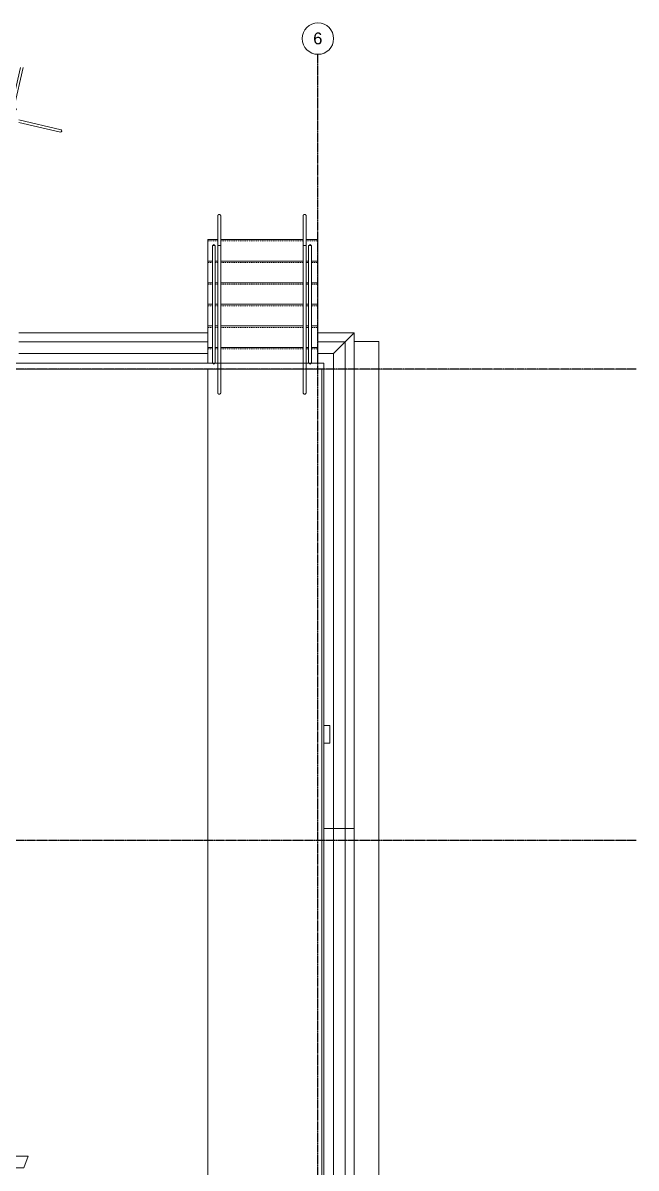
# Model space of a CAD drawing. Header units: inches. Extents: x -4058 to -1781, y 9814 to 12264.
# Drawn here: x -2094 to -1781, y 11680 to 12264 of the extents above; entities that cross this region are included whole.
import ezdxf

# ---------------------------------------------------------------- set-up
doc = ezdxf.new("R2010")
doc.units = ezdxf.units.IN
doc.header["$MEASUREMENT"] = 0
doc.linetypes.add('Grid Line 1_2_', pattern=[0.875, 0.5, -0.125, 0.125, -0.125])
doc.linetypes.add('Overhead 1_16_', pattern=[0.101562, 0.0625, -0.039062])
for name, color, linetype, lineweight in [('0-1', 7, 'Continuous', 5), ('0-2', 7, 'Continuous', 9), ('0-3', 165, 'Continuous', 5), ('A-FLOR-1', 7, 'Continuous', 9), ('A-FLOR-HRAL-1', 7, 'Continuous', 9), ('A-WALL-IDEN', 211, 'Continuous', 9), ('E-FIRE-1', 7, 'Continuous', 9), ('S-FNDN-1', 7, 'Continuous', 9), ('S-GRID-1', 1, 'Grid Line 1_2_', 30), ('S-GRID-IDEN', 1, 'Continuous', 9), ('S-GRID-IDEN-1', 147, 'Continuous', 9), ('S-STRS-1', 7, 'Continuous', 9), ('S-STRS-2', 7, 'Overhead 1_16_', 9)]:
    doc.layers.add(name, color=color, linetype=linetype, lineweight=lineweight)
doc.styles.add('Arial_1', font='arial.ttf', dxfattribs={"height": 6})

# ---------------------------------------------------------------- blocks, each defined once
blk = doc.blocks.new('Basic Wall _ 3_ XPS - ___-2578962-UNIT PLANS - 1ST FLOOR')
at = {"layer": 'S-FNDN-1'}
for p, q in [((-2095.7, 12105.69), (-1999.32, 12105.69)), ((-1943.32, 12105.69), (-1924.82, 12105.69)), ((-1924.82, 12105.69), (-1929.41, 12101.1)), ((-2095.7, 12101.1), (-1999.32, 12101.1)), ((-1943.32, 12101.1), (-1929.41, 12101.1)), ((-1929.41, 12101.1), (-1935.38, 12095.13)), ((-2095.7, 12095.13), (-1999.32, 12095.13)), ((-1943.32, 12095.13), (-1935.38, 12095.13))]:
    blk.add_line(p, q, dxfattribs=at)
blk = doc.blocks.new('Basic Wall _ 3_ XPS - ___-2578964-UNIT PLANS - 1ST FLOOR')
at = {"layer": 'S-FNDN-1'}
for p, q in [((-1929.41, 12101.1), (-1924.82, 12105.69)), ((-1924.82, 12105.69), (-1924.82, 11853.19)), ((-1935.38, 12095.13), (-1929.41, 12101.1)), ((-1929.41, 12101.1), (-1929.41, 11853.19)), ((-1935.38, 12095.13), (-1935.38, 11853.19)), ((-1935.38, 11853.19), (-1940.32, 11853.19)), ((-1929.41, 11853.19), (-1935.38, 11853.19)), ((-1924.82, 11853.19), (-1929.41, 11853.19))]:
    blk.add_line(p, q, dxfattribs=at)
blk = doc.blocks.new('Basic Wall _ 3_ XPS - ___-3207854-UNIT PLANS - 1ST FLOOR')
at = {"layer": 'S-FNDN-1'}
for p, q in [((-1940.32, 11853.19), (-1935.38, 11853.19)), ((-1935.38, 11853.19), (-1929.41, 11853.19)), ((-1935.38, 11853.19), (-1935.38, 11565.19)), ((-1929.41, 11853.19), (-1924.82, 11853.19)), ((-1929.41, 11853.19), (-1929.41, 11565.19)), ((-1924.82, 11853.19), (-1924.82, 11565.19)), ((-1935.38, 11565.19), (-1940.32, 11565.19)), ((-1929.41, 11565.19), (-1935.38, 11565.19)), ((-1924.82, 11565.19), (-1929.41, 11565.19))]:
    blk.add_line(p, q, dxfattribs=at)
blk = doc.blocks.new('104416 - Fire Extinguishers - Wall - Class A - Light - 2A-3202366-UNIT PLANS - 1ST FLOOR')
at = {"layer": 'E-FIRE-1'}
for p, q in [((13.63, -4.5), (13.63, -1.5)), ((22.75, -4.5), (13.63, -4.5)), ((22.75, -1.5), (22.75, -4.5))]:
    blk.add_line(p, q, dxfattribs=at)
blk = doc.blocks.new('Railing - 1_-2850776-UNIT PLANS - 1ST FLOOR')
at = {"layer": 'A-FLOR-HRAL-1'}
for p, q in [((2, 11), (2, 0)), ((3.5, 0), (3.5, 11))]:
    blk.add_line(p, q, dxfattribs=at)
at = {"layer": 'A-FLOR-HRAL-1', "flags": 128}
for points in [[(2, 15), (2, 15.03), (2, 15.06), (2.01, 15.09), (2.01, 15.12), (2.01, 15.15), (2.02, 15.18), (2.03, 15.21), (2.04, 15.24), (2.05, 15.26), (2.06, 15.29), (2.07, 15.32), (2.08, 15.35), (2.1, 15.37), (2.11, 15.4), (2.13, 15.42), (2.15, 15.45), (2.17, 15.47), (2.19, 15.49), (2.21, 15.52), (2.23, 15.54), (2.25, 15.56), (2.27, 15.58), (2.3, 15.6), (2.32, 15.61), (2.34, 15.63), (2.37, 15.65), (2.4, 15.66), (2.42, 15.68), (2.45, 15.69), (2.48, 15.7), (2.51, 15.71), (2.53, 15.72), (2.56, 15.73), (2.59, 15.73), (2.62, 15.74), (2.65, 15.74), (2.68, 15.75), (2.71, 15.75), (2.74, 15.75)], [(2, 15), (2, 15), (2, 14.99), (2, 14.97), (2, 14.95), (2, 14.92), (2, 14.89), (2, 14.84), (2, 14.8), (2, 14.74), (2, 14.68), (2, 14.62), (2, 14.55), (2, 14.47), (2, 14.39), (2, 14.3), (2, 14.21), (2, 14.11), (2, 14.01), (2, 13.9), (2, 13.79), (2, 13.67), (2, 13.55), (2, 13.42), (2, 13.29), (2, 13.16), (2, 13.02), (2, 12.89), (2, 12.74), (2, 12.6), (2, 12.45), (2, 12.3), (2, 12.15), (2, 11.99), (2, 11.84), (2, 11.68), (2, 11.52), (2, 11.36), (2, 11.2), (2, 11.04), (2, 11)], [(2, 14.5), (2, 14.53), (2, 14.6), (2, 14.67), (2, 14.73), (2, 14.78), (2, 14.83), (2, 14.87), (2, 14.91), (2, 14.94), (2, 14.97), (2, 14.98), (2, 14.99), (2, 15)], [(2, 11), (2, 11.16), (2, 11.32), (2, 11.48), (2, 11.64), (2, 11.79), (2, 11.95), (2, 12.11), (2, 12.26), (2, 12.41), (2, 12.56), (2, 12.7), (2, 12.85), (2, 12.94)], [(2.75, 15.75), (2.78, 15.75), (2.81, 15.75), (2.84, 15.74), (2.87, 15.74), (2.9, 15.74), (2.93, 15.73), (2.96, 15.72), (2.99, 15.71), (3.01, 15.7), (3.04, 15.69), (3.07, 15.68), (3.1, 15.67), (3.12, 15.65), (3.15, 15.64), (3.17, 15.62), (3.2, 15.6), (3.22, 15.58), (3.24, 15.56), (3.27, 15.54), (3.29, 15.52), (3.31, 15.5), (3.33, 15.48), (3.35, 15.45), (3.36, 15.43), (3.38, 15.41), (3.4, 15.38), (3.41, 15.35), (3.43, 15.33), (3.44, 15.3), (3.45, 15.27), (3.46, 15.24), (3.47, 15.22), (3.48, 15.19), (3.48, 15.16), (3.49, 15.13), (3.49, 15.1), (3.5, 15.07), (3.5, 15.04), (3.5, 15.01)], [(3.5, 11), (3.5, 11.16), (3.5, 11.32), (3.5, 11.48), (3.5, 11.64), (3.5, 11.79), (3.5, 11.95), (3.5, 12.11), (3.5, 12.26), (3.5, 12.41), (3.5, 12.56), (3.5, 12.7), (3.5, 12.85), (3.5, 12.99), (3.5, 13.12), (3.5, 13.26), (3.5, 13.39), (3.5, 13.52), (3.5, 13.64), (3.5, 13.76), (3.5, 13.87), (3.5, 13.98), (3.5, 14.08), (3.5, 14.18), (3.5, 14.28), (3.5, 14.37), (3.5, 14.45), (3.5, 14.53), (3.5, 14.6), (3.5, 14.67), (3.5, 14.73), (3.5, 14.78), (3.5, 14.83), (3.5, 14.87), (3.5, 14.91), (3.5, 14.94), (3.5, 14.97), (3.5, 14.98), (3.5, 14.99), (3.5, 15), (3.5, 15)], [(3.5, 15), (3.5, 14.99), (3.5, 14.97), (3.5, 14.95), (3.5, 14.92), (3.5, 14.89), (3.5, 14.84), (3.5, 14.8), (3.5, 14.74), (3.5, 14.68), (3.5, 14.62), (3.5, 14.55), (3.5, 14.52)], [(3.5, 14.07), (3.5, 14.01), (3.5, 13.9), (3.5, 13.79), (3.5, 13.67), (3.5, 13.55), (3.5, 13.42), (3.5, 13.29), (3.5, 13.16), (3.5, 13.02), (3.5, 12.89), (3.5, 12.74), (3.5, 12.6), (3.5, 12.45), (3.5, 12.3), (3.5, 12.15), (3.5, 11.99), (3.5, 11.84), (3.5, 11.68), (3.5, 11.52), (3.5, 11.36), (3.5, 11.2), (3.5, 11.04), (3.5, 11)]]:
    blk.add_lwpolyline(points, dxfattribs=at)
at = {"layer": 'A-FLOR-HRAL-1'}
blk.add_arc((0, 0), 0.5, 360, 180, dxfattribs=at)
blk = doc.blocks.new('Railing - 1_-2850778-UNIT PLANS - 1ST FLOOR')
at = {"layer": 'A-FLOR-HRAL-1'}
for p, q in [((2, 0), (2, -11)), ((3.5, -11), (3.5, 0))]:
    blk.add_line(p, q, dxfattribs=at)
at = {"layer": 'A-FLOR-HRAL-1', "flags": 128}
for points in [[(2, -12.94), (2, -12.89), (2, -12.74), (2, -12.6), (2, -12.45), (2, -12.3), (2, -12.15), (2, -11.99), (2, -11.84), (2, -11.68), (2, -11.52), (2, -11.36), (2, -11.2), (2, -11.04), (2, -11)], [(2, -11), (2, -11.16), (2, -11.32), (2, -11.48), (2, -11.64), (2, -11.79), (2, -11.95), (2, -12.11), (2, -12.26), (2, -12.41), (2, -12.56), (2, -12.7), (2, -12.85), (2, -12.99), (2, -13.12), (2, -13.26), (2, -13.39), (2, -13.52), (2, -13.64), (2, -13.76), (2, -13.87), (2, -13.98), (2, -14.08), (2, -14.18), (2, -14.28), (2, -14.37), (2, -14.45), (2, -14.53), (2, -14.6), (2, -14.67), (2, -14.73), (2, -14.78), (2, -14.83), (2, -14.87), (2, -14.91), (2, -14.94), (2, -14.97), (2, -14.98), (2, -14.99), (2, -15), (2, -15)], [(3.5, -11), (3.5, -11.16), (3.5, -11.32), (3.5, -11.48), (3.5, -11.64), (3.5, -11.79), (3.5, -11.95), (3.5, -12.11), (3.5, -12.26), (3.5, -12.41), (3.5, -12.56), (3.5, -12.7), (3.5, -12.85)], [(3.5, -15), (3.5, -15), (3.5, -14.99), (3.5, -14.97), (3.5, -14.95), (3.5, -14.92), (3.5, -14.89), (3.5, -14.84), (3.5, -14.8), (3.5, -14.74), (3.5, -14.68), (3.5, -14.62), (3.5, -14.55), (3.5, -14.47), (3.5, -14.39), (3.5, -14.3), (3.5, -14.21), (3.5, -14.11), (3.5, -14.01), (3.5, -13.9), (3.5, -13.79), (3.5, -13.67), (3.5, -13.55), (3.5, -13.42), (3.5, -13.29), (3.5, -13.16), (3.5, -13.02), (3.5, -12.89), (3.5, -12.74), (3.5, -12.6), (3.5, -12.45), (3.5, -12.3), (3.5, -12.15), (3.5, -11.99), (3.5, -11.84), (3.5, -11.68), (3.5, -11.52), (3.5, -11.36), (3.5, -11.2), (3.5, -11.04), (3.5, -11)], [(2, -15), (2, -14.99), (2, -14.97), (2, -14.95), (2, -14.92), (2, -14.89), (2, -14.84), (2, -14.8), (2, -14.74), (2, -14.68), (2, -14.62), (2, -14.55), (2, -14.5)], [(2.75, -15.75), (2.72, -15.75), (2.69, -15.75), (2.66, -15.74), (2.63, -15.74), (2.6, -15.74), (2.57, -15.73), (2.54, -15.72), (2.51, -15.71), (2.49, -15.7), (2.46, -15.69), (2.43, -15.68), (2.4, -15.67), (2.38, -15.65), (2.35, -15.64), (2.33, -15.62), (2.3, -15.6), (2.28, -15.58), (2.26, -15.56), (2.23, -15.54), (2.21, -15.52), (2.19, -15.5), (2.17, -15.48), (2.15, -15.45), (2.14, -15.43), (2.12, -15.41), (2.1, -15.38), (2.09, -15.35), (2.07, -15.33), (2.06, -15.3), (2.05, -15.27), (2.04, -15.24), (2.03, -15.22), (2.02, -15.19), (2.02, -15.16), (2.01, -15.13), (2.01, -15.1), (2, -15.07), (2, -15.04), (2, -15.01)], [(3.5, -15), (3.5, -15.03), (3.5, -15.06), (3.49, -15.09), (3.49, -15.12), (3.49, -15.15), (3.48, -15.18), (3.47, -15.21), (3.46, -15.24), (3.45, -15.26), (3.44, -15.29), (3.43, -15.32), (3.42, -15.35), (3.4, -15.37), (3.39, -15.4), (3.37, -15.42), (3.35, -15.45), (3.33, -15.47), (3.31, -15.49), (3.29, -15.52), (3.27, -15.54), (3.25, -15.56), (3.23, -15.58), (3.2, -15.6), (3.18, -15.61), (3.16, -15.63), (3.13, -15.65), (3.1, -15.66), (3.08, -15.68), (3.05, -15.69), (3.02, -15.7), (2.99, -15.71), (2.97, -15.72), (2.94, -15.73), (2.91, -15.73), (2.88, -15.74), (2.85, -15.74), (2.82, -15.75), (2.79, -15.75), (2.76, -15.75)], [(3.5, -13.54), (3.5, -13.64), (3.5, -13.76), (3.5, -13.87), (3.5, -13.98), (3.5, -14.08), (3.5, -14.18), (3.5, -14.28), (3.5, -14.37), (3.5, -14.45), (3.5, -14.53), (3.5, -14.6), (3.5, -14.67), (3.5, -14.73), (3.5, -14.78), (3.5, -14.83), (3.5, -14.87), (3.5, -14.91), (3.5, -14.94), (3.5, -14.97), (3.5, -14.98), (3.5, -14.99), (3.5, -15)]]:
    blk.add_lwpolyline(points, dxfattribs=at)
at = {"layer": 'A-FLOR-HRAL-1'}
blk.add_arc((0, 0), 0.5, 180, 360, dxfattribs=at)
blk = doc.blocks.new('Railing - Railing-2901872-UNIT PLANS - 1ST FLOOR')
at = {"layer": 'A-FLOR-HRAL-1'}
for p, q in [((-1997.07, 12150.19), (-1995.57, 12150.19)), ((-1997.07, 12150.19), (-1997.07, 12090.19)), ((-1995.57, 12150.19), (-1995.57, 12090.19)), ((-1994.32, 12150.19), (-1992.82, 12150.19)), ((-1994.32, 12150.19), (-1994.32, 12090.19)), ((-1992.82, 12150.19), (-1992.82, 12090.19)), ((-1995.57, 12090.19), (-1997.07, 12090.19)), ((-1992.82, 12090.19), (-1994.32, 12090.19))]:
    blk.add_line(p, q, dxfattribs=at)
for name, p in [('Railing - 1_-2850776-UNIT PLANS - 1ST FLOOR', (-1996.32, 12150.19)), ('Railing - 1_-2850778-UNIT PLANS - 1ST FLOOR', (-1996.32, 12090.19))]:
    blk.add_blockref(name, p)
blk = doc.blocks.new('Railing - Railing-2901879-UNIT PLANS - 1ST FLOOR')
at = {"layer": 'A-FLOR-HRAL-1'}
for p, q in [((-1950.82, 12150.19), (-1949.32, 12150.19)), ((-1950.82, 12150.19), (-1950.82, 12090.19)), ((-1949.32, 12150.19), (-1949.32, 12090.19)), ((-1948.07, 12150.19), (-1946.57, 12150.19)), ((-1948.07, 12150.19), (-1948.07, 12090.19)), ((-1946.57, 12150.19), (-1946.57, 12090.19)), ((-1949.32, 12090.19), (-1950.82, 12090.19)), ((-1946.57, 12090.19), (-1948.07, 12090.19))]:
    blk.add_line(p, q, dxfattribs=at)
at = {"extrusion": (0, 0, -1), "zscale": -1}
for name, p in [('Railing - 1_-2850776-UNIT PLANS - 1ST FLOOR', (1947.32, 12150.19)), ('Railing - 1_-2850778-UNIT PLANS - 1ST FLOOR', (1947.32, 12090.19))]:
    blk.add_blockref(name, p, dxfattribs=at)
blk = doc.blocks.new('CTR - 1st Phase - Shell_rvt-1-UNIT PLANS - 1ST FLOOR')
at = {"layer": 'A-FLOR-1'}
for p, q in [((-1999.32, 12087.19), (-1999.32, 11109.39)), ((-1941.32, 11049.39), (-1941.32, 12087.19)), ((-1940.32, 10009.09), (-1940.32, 12087.19))]:
    blk.add_line(p, q, dxfattribs=at)
at = {"layer": 'S-FNDN-1'}
for p, q in [((-2692.57, 12090.19), (-1997.07, 12090.19)), ((-1995.57, 12090.19), (-1994.32, 12090.19)), ((-1992.82, 12090.19), (-1950.82, 12090.19)), ((-1949.32, 12090.19), (-1948.07, 12090.19)), ((-1946.57, 12090.19), (-1940.32, 12090.19)), ((-1940.32, 12087.19), (-1940.32, 12090.19)), ((-1994.32, 12087.19), (-2096.57, 12087.19)), ((-1950.82, 12087.19), (-1992.82, 12087.19)), ((-1940.32, 12087.19), (-1949.32, 12087.19))]:
    blk.add_line(p, q, dxfattribs=at)
at = {"layer": 'S-STRS-1'}
for p, q in [((-1994.32, 12153.19), (-1999.32, 12153.19)), ((-1999.32, 12153.19), (-1999.32, 12142.19)), ((-1950.82, 12153.19), (-1992.82, 12153.19)), ((-1943.32, 12153.19), (-1949.32, 12153.19)), ((-1943.32, 12153.19), (-1943.32, 12142.19)), ((-1999.32, 12142.19), (-1999.32, 12131.19)), ((-1997.07, 12142.19), (-1999.32, 12142.19)), ((-1994.32, 12142.19), (-1995.57, 12142.19)), ((-1950.82, 12142.19), (-1992.82, 12142.19)), ((-1948.07, 12142.19), (-1949.32, 12142.19)), ((-1943.32, 12142.19), (-1946.57, 12142.19)), ((-1943.32, 12142.19), (-1943.32, 12131.19)), ((-1999.32, 12131.19), (-1999.32, 12120.19)), ((-1997.07, 12131.19), (-1999.32, 12131.19)), ((-1994.32, 12131.19), (-1995.57, 12131.19)), ((-1950.82, 12131.19), (-1992.82, 12131.19)), ((-1948.07, 12131.19), (-1949.32, 12131.19)), ((-1943.32, 12131.19), (-1946.57, 12131.19)), ((-1943.32, 12131.19), (-1943.32, 12120.19)), ((-1999.32, 12120.19), (-1999.32, 12109.19)), ((-1997.07, 12120.19), (-1999.32, 12120.19)), ((-1994.32, 12120.19), (-1995.57, 12120.19)), ((-1950.82, 12120.19), (-1992.82, 12120.19)), ((-1948.07, 12120.19), (-1949.32, 12120.19)), ((-1943.32, 12120.19), (-1946.57, 12120.19)), ((-1943.32, 12120.19), (-1943.32, 12109.19)), ((-1999.32, 12109.19), (-1999.32, 12098.19)), ((-1997.07, 12109.19), (-1999.32, 12109.19)), ((-1994.32, 12109.19), (-1995.57, 12109.19)), ((-1950.82, 12109.19), (-1992.82, 12109.19)), ((-1948.07, 12109.19), (-1949.32, 12109.19)), ((-1943.32, 12109.19), (-1946.57, 12109.19)), ((-1943.32, 12109.19), (-1943.32, 12098.19)), ((-1999.32, 12098.19), (-1999.32, 12090.19)), ((-1997.07, 12098.19), (-1999.32, 12098.19)), ((-1994.32, 12098.19), (-1995.57, 12098.19)), ((-1950.82, 12098.19), (-1992.82, 12098.19)), ((-1948.07, 12098.19), (-1949.32, 12098.19)), ((-1943.32, 12098.19), (-1946.57, 12098.19)), ((-1943.32, 12098.19), (-1943.32, 12090.19)), ((-1994.32, 12087.19), (-1999.32, 12087.19)), ((-1950.82, 12087.19), (-1992.82, 12087.19)), ((-1943.32, 12087.19), (-1949.32, 12087.19))]:
    blk.add_line(p, q, dxfattribs=at)
at = {"layer": 'S-STRS-2'}
for p, q in [((-1994.32, 12152.44), (-1999.32, 12152.44)), ((-1950.82, 12152.44), (-1992.82, 12152.44)), ((-1943.32, 12152.44), (-1949.32, 12152.44)), ((-1997.07, 12141.44), (-1999.32, 12141.44)), ((-1994.32, 12141.44), (-1995.57, 12141.44)), ((-1950.82, 12141.44), (-1992.82, 12141.44)), ((-1948.07, 12141.44), (-1949.32, 12141.44)), ((-1943.32, 12141.44), (-1946.57, 12141.44)), ((-1997.07, 12130.44), (-1999.32, 12130.44)), ((-1994.32, 12130.44), (-1995.57, 12130.44)), ((-1950.82, 12130.44), (-1992.82, 12130.44)), ((-1948.07, 12130.44), (-1949.32, 12130.44)), ((-1943.32, 12130.44), (-1946.57, 12130.44)), ((-1997.07, 12119.44), (-1999.32, 12119.44)), ((-1994.32, 12119.44), (-1995.57, 12119.44)), ((-1950.82, 12119.44), (-1992.82, 12119.44)), ((-1948.07, 12119.44), (-1949.32, 12119.44)), ((-1943.32, 12119.44), (-1946.57, 12119.44)), ((-1997.07, 12108.44), (-1999.32, 12108.44)), ((-1994.32, 12108.44), (-1995.57, 12108.44)), ((-1950.82, 12108.44), (-1992.82, 12108.44)), ((-1948.07, 12108.44), (-1949.32, 12108.44)), ((-1943.32, 12108.44), (-1946.57, 12108.44)), ((-1997.07, 12097.44), (-1999.32, 12097.44)), ((-1994.32, 12097.44), (-1995.57, 12097.44)), ((-1950.82, 12097.44), (-1992.82, 12097.44)), ((-1948.07, 12097.44), (-1949.32, 12097.44)), ((-1943.32, 12097.44), (-1946.57, 12097.44))]:
    blk.add_line(p, q, dxfattribs=at)
at = {"layer": '0-2'}
for name in ['Railing - Railing-2901872-UNIT PLANS - 1ST FLOOR', 'Railing - Railing-2901879-UNIT PLANS - 1ST FLOOR', 'Basic Wall _ 3_ XPS - ___-2578962-UNIT PLANS - 1ST FLOOR', 'Basic Wall _ 3_ XPS - ___-2578964-UNIT PLANS - 1ST FLOOR', 'Basic Wall _ 3_ XPS - ___-3207854-UNIT PLANS - 1ST FLOOR']:
    blk.add_blockref(name, (0, 0), dxfattribs=at)
at = {"layer": '0-2', "rotation": 90}
blk.add_blockref('104416 - Fire Extinguishers - Wall - Class A - Light - 2A-3202366-UNIT PLANS - 1ST FLOOR', (-1941.82, 11883), dxfattribs=at)
blk = doc.blocks.new('316600 - Special Foundations - Diamond Pier - Generic - 316600 - Special Foundations - Diamond Pier - Generic-V62-UNIT PLANS - 1ST FLOOR')
at = {"layer": 'S-FNDN-1'}
for p, q in [((6.73, 24.2), (2.26, 4.87)), ((3.39, 4.19), (8.02, 24.2)), ((-27.36, 7.46), (-16.14, 4.87)), ((-10.59, 4.87), (-27.08, 8.68)), ((-12.9, 4.12), (-6.41, 2.62)), ((-4.15, 3.38), (-7.35, 4.12)), ((-1.47, 4.12), (-1.77, 2.8)), ((-0.47, 2.87), (-0.23, 3.93)), ((27.36, -7.46), (5.77, -2.47)), ((5.77, -3.75), (27.08, -8.68))]:
    blk.add_line(p, q, dxfattribs=at)
for radius, start, end in [(5.41, 129.82676, 151.0098), (5.21, 127.01247, 149.74973), (5.41, 29.27295, 115.09263), (5.21, 30.46508, 109.28426)]:
    blk.add_arc((0, 0), radius, start, end, dxfattribs=at)
for centre, major_axis, start_param, end_param in [((-27.22, 8.07), (0.141, 0.609), 1.570796, 3.141593), ((-27.22, 8.07), (0.141, 0.609), 0, 1.570796), ((-0.81, 4.18), (-0.609, 0.141), 0.414884, 1.570796), ((-0.81, 4.18), (-0.609, 0.141), 1.570796, 3.002938), ((27.22, -8.07), (0.141, 0.609), 3.141593, 4.712389), ((27.22, -8.07), (0.141, 0.609), 4.712389, 6.283185)]:
    blk.add_ellipse(centre, major_axis=major_axis, ratio=0.764544, start_param=start_param, end_param=end_param, dxfattribs=at)
blk = doc.blocks.new('Grid - Grid Head - Circle-1738874-UNIT PLANS - 1ST FLOOR')
at = {"layer": 'S-GRID-IDEN-1'}
for start, end in [(360, 180), (180, 360)]:
    blk.add_arc((0, 0), 0.25, start, end, dxfattribs=at)
blk = doc.blocks.new('CTR - 1st Phase - Structure_rvt-1-UNIT PLANS - 1ST FLOOR')
at = {"layer": 'S-FNDN-1'}
for p in [(-1924.82, 12101.19), (-1912.32, 9881.19)]:
    blk.add_line(p, (-1912.32, 12101.19), dxfattribs=at)
at = {"layer": 'S-GRID-1'}
for p, q in [((-1943.32, 9814.03), (-1943.32, 12247.5)), ((-1781.27, 12087.19), (-4041.78, 12087.19)), ((-1781.27, 11847.19), (-4041.78, 11847.19))]:
    blk.add_line(p, q, dxfattribs=at)
at = {"layer": '0-2'}
blk.add_blockref('316600 - Special Foundations - Diamond Pier - Generic - 316600 - Special Foundations - Diamond Pier - Generic-V62-UNIT PLANS - 1ST FLOOR', (-2101.47, 12216.57), dxfattribs=at)
at = {"layer": '0-3', "xscale": 31.99999999999999, "yscale": 31.99999999999999, "zscale": 31.99999999999999}
blk.add_blockref('Grid - Grid Head - Circle-1738874-UNIT PLANS - 1ST FLOOR', (-1943.32, 12255.5), dxfattribs=at)
at = {"layer": 'S-GRID-IDEN', "insert": (-1945.7, 12258.6), "char_height": 6, "width": 5.656, "attachment_point": 1, "style": 'Arial_1'}
blk.add_mtext('6', dxfattribs=at)
blk = doc.blocks.new('Wall Tag - Arch Wall-3956453-UNIT PLANS - 1ST FLOOR')
at = {"layer": 'A-WALL-IDEN'}
for p, q in [((-0.356, 0.094), (-0.424, -0.094)), ((0.424, 0.094), (-0.356, 0.094)), ((0.356, -0.094), (0.424, 0.094)), ((-0.424, -0.094), (0.356, -0.094))]:
    blk.add_line(p, q, dxfattribs=at)

msp = doc.modelspace()

# ---------------------------------------------------------------- block references
at = {"layer": '0-1'}
msp.add_blockref('CTR - 1st Phase - Shell_rvt-1-UNIT PLANS - 1ST FLOOR', (0, 0), dxfattribs=at)

# ---------------------------------------------------------------- next in the draw order: block references
msp.add_blockref('CTR - 1st Phase - Structure_rvt-1-UNIT PLANS - 1ST FLOOR', (0, 0), dxfattribs=at)
at = {"layer": 'A-WALL-IDEN', "xscale": 31.99999999999999, "yscale": 31.99999999999999, "zscale": 31.99999999999999}
msp.add_blockref('Wall Tag - Arch Wall-3956453-UNIT PLANS - 1ST FLOOR', (-2104.43, 11683.36), dxfattribs=at)

doc.saveas('drawing.dxf')
